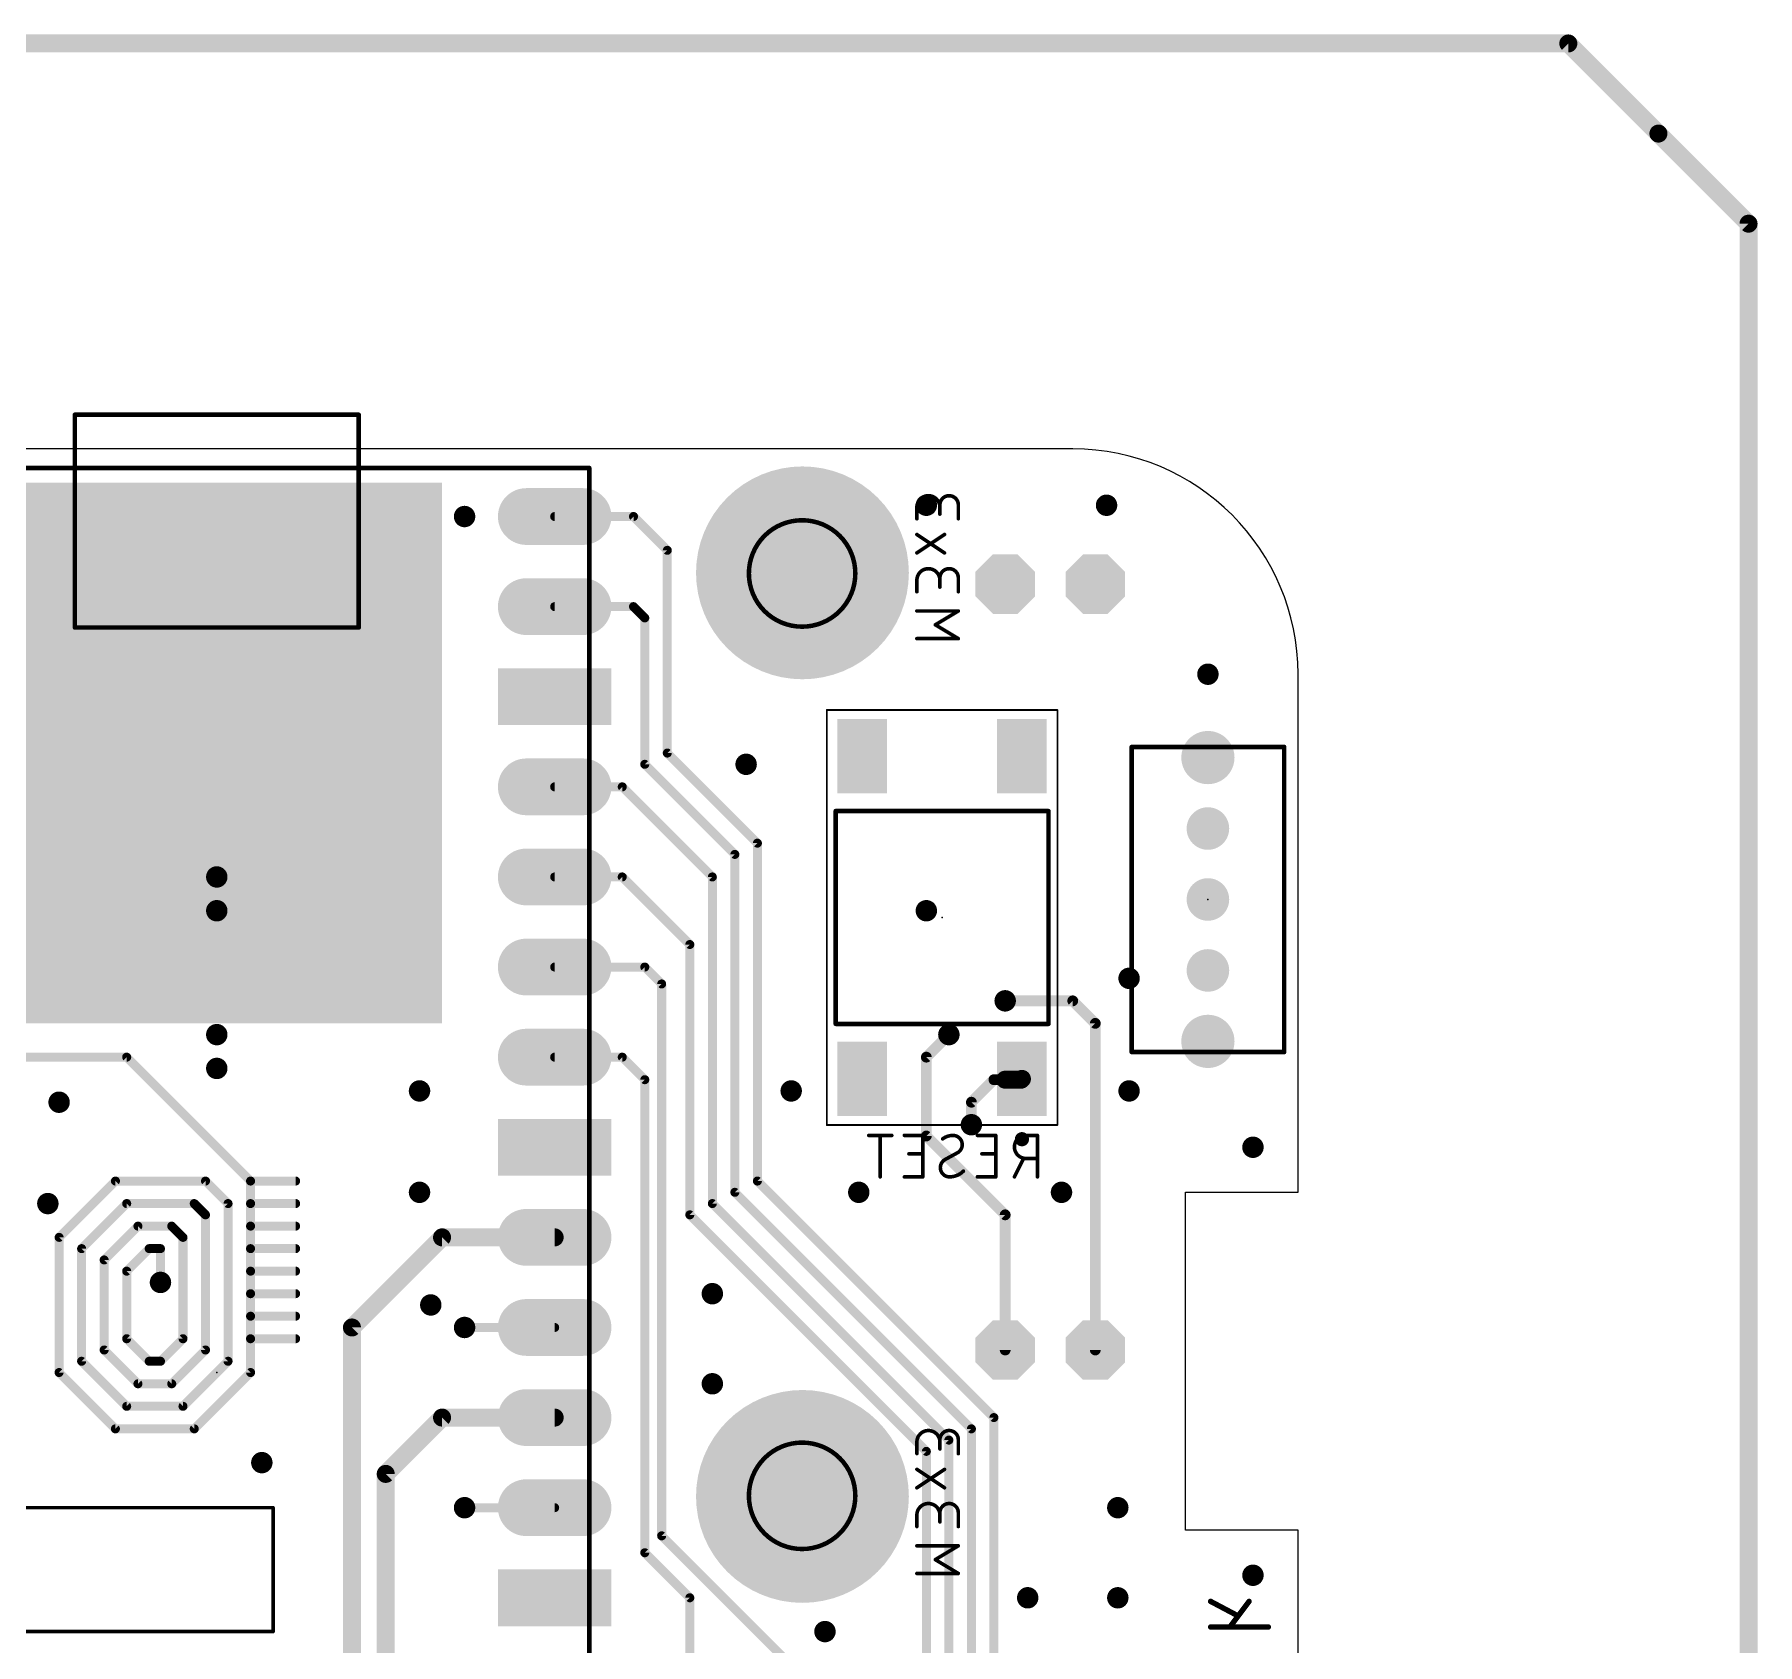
# Model space of a CAD drawing. Extents: x -1.81 to 1.71, y -2.71 to 1.61.
# Drawn here: x -0.202 to 1.71, y -0.177 to 1.61 of the extents above; entities that cross this region are included whole.
import ezdxf

# ---------------------------------------------------------------- set-up
doc = ezdxf.new("R2010")
doc.units = 0
for name, color, linetype in [('16', 175, 'CONTINUOUS'), ('17', 82, 'CONTINUOUS'), ('18', 82, 'CONTINUOUS'), ('20', 30, 'CONTINUOUS'), ('22', 253, 'CONTINUOUS'), ('24', 7, 'CONTINUOUS'), ('26', 253, 'CONTINUOUS'), ('40', 175, 'CONTINUOUS'), ('52', 253, 'CONTINUOUS')]:
    doc.layers.add(name, color=color, linetype=linetype)

# ---------------------------------------------------------------- blocks, each defined once
blk = doc.blocks.new('RECT')
blk.add_solid([(-0.5, -0.5), (0.5, -0.5), (-0.5, 0.5), (0.5, 0.5)])
blk = doc.blocks.new('OCTAGONP')
at = {"const_width": 0.5}
blk.add_lwpolyline([(-0.25, -0.103553), (-0.25, 0.103553), (-0.103553, 0.25), (0.103553, 0.25), (0.25, 0.103553), (0.25, -0.103553), (0.103553, -0.25), (-0.103553, -0.25), (-0.25, -0.103553), (-0.25, 0.103553)], dxfattribs=at)
blk = doc.blocks.new('ROUNDP')
at = {"const_width": 0.5}
blk.add_lwpolyline([(0, -0.25, 1), (0, 0.25, 1), (0, -0.25)], format="xyb", dxfattribs=at)
blk = doc.blocks.new('RECT256000X512000R100')
at = {"const_width": 0.031496}
blk.add_lwpolyline([(0.015748, -0.031496), (0.015748, 0.031496, 0.414214), (0, 0.047244), (0, 0.047244, 0.414214), (-0.015748, 0.031496), (-0.015748, -0.031496, 0.414214), (0, -0.047244), (0, -0.047244, 0.414214)], format="xyb", close=True, dxfattribs=at)
blk.add_solid([(-0.001, -0.032496), (0.001, -0.032496), (-0.001, 0.032496), (0.001, 0.032496)])
blk = doc.blocks.new('ROUNDV')
at = {"const_width": 0.5}
blk.add_lwpolyline([(0, -0.25, 1), (0, 0.25, 1), (0, -0.25)], format="xyb", dxfattribs=at)

msp = doc.modelspace()

# ---------------------------------------------------------------- linework, layer by layer
at = {"layer": '16'}
for points, const_width in [([(-1.5, 1.6), (1.5, 1.6)], 0.02), ([(1.5, 1.6), (1.6, 1.5)], 0.02), ([(1.6, 1.5), (1.7, 1.4)], 0.02), ([(1.7, 1.4), (1.7, -2.5)], 0.02), ([(0.375, 1.075), (0.4625, 1.075)], 0.01), ([(0.4625, 1.075), (0.5, 1.0375)], 0.01), ([(0.5, 1.0375), (0.5, 0.8125)], 0.01), ([(0.375, 0.975), (0.4625, 0.975)], 0.01), ([(0.4625, 0.975), (0.475, 0.9625)], 0.01), ([(0.475, 0.9625), (0.475, 0.8)], 0.01), ([(0.475, 0.8), (0.575, 0.7)], 0.01), ([(0.5, 0.8125), (0.6, 0.7125)], 0.01), ([(0.45, 0.775), (0.375, 0.775)], 0.01), ([(0.55, 0.675), (0.45, 0.775)], 0.01), ([(0.6, 0.7125), (0.6, 0.3375)], 0.01), ([(0.575, 0.7), (0.575, 0.325)], 0.01), ([(0.45, 0.675), (0.375, 0.675)], 0.01), ([(0.525, 0.6), (0.45, 0.675)], 0.01), ([(0.55, 0.675), (0.55, 0.3125)], 0.01), ([(0.525, 0.3), (0.525, 0.6)], 0.01), ([(0.375, 0.575), (0.475, 0.575)], 0.01), ([(0.49375, 0.55625), (0.475, 0.575)], 0.01), ([(0.49375, -0.05625), (0.49375, 0.55625)], 0.01), ([(0.875, 0.5375), (0.95, 0.5375)], 0.012), ([(0.95, 0.5375), (0.975, 0.5125)], 0.012), ([(0.975, 0.5125), (0.975, 0.15)], 0.012), ([(0.8125, 0.5), (0.7875, 0.475)], 0.012), ([(-0.375, 0.475), (-0.1, 0.475)], 0.01), ([(-0.1, 0.475), (0.0375, 0.3375)], 0.01), ([(0.375, 0.475), (0.45, 0.475)], 0.01), ([(0.45, 0.475), (0.475, 0.45)], 0.01), ([(0.7875, 0.475), (0.7875, 0.3875)], 0.012), ([(0.875, 0.45), (0.892717, 0.45)], 0.02), ([(0.892717, 0.45), (0.893583, 0.450866)], 0.02), ([(0.475, -0.075), (0.475, 0.45)], 0.01), ([(0.8375, 0.425), (0.8625, 0.45)], 0.012), ([(0.8625, 0.45), (0.875, 0.45)], 0.012), ([(0.8375, 0.4), (0.8375, 0.425)], 0.012), ([(0.7875, 0.3875), (0.875, 0.3)], 0.012), ([(-0.175, 0.275), (-0.1125, 0.3375)], 0.01), ([(-0.1125, 0.3375), (-0.0125, 0.3375)], 0.01), ([(-0.0125, 0.3375), (0.0125, 0.3125)], 0.01), ([(0.0375, 0.3375), (0.0375, 0.3125)], 0.01), ([(0.0375, 0.3375), (0.0875, 0.3375)], 0.01), ([(0.575, 0.325), (0.8375, 0.0625)], 0.01), ([(0.6, 0.3375), (0.8625, 0.075)], 0.01), ([(-0.15, 0.2625), (-0.1, 0.3125)], 0.01), ([(-0.1, 0.3125), (-0.025, 0.3125)], 0.01), ([(-0.025, 0.3125), (-0.0125, 0.3)], 0.01), ([(0.0125, 0.3125), (0.0125, 0.1375)], 0.01), ([(0.0375, 0.3125), (0.0375, 0.2875)], 0.01), ([(0.0375, 0.3125), (0.0875, 0.3125)], 0.01), ([(0.55, 0.3125), (0.8125, 0.05)], 0.01), ([(0.875, 0.15), (0.875, 0.3)], 0.012), ([(-0.125, 0.25), (-0.0875, 0.2875)], 0.01), ([(-0.0875, 0.2875), (-0.05, 0.2875)], 0.01), ([(-0.05, 0.2875), (-0.0375, 0.275)], 0.01), ([(-0.0125, 0.3), (-0.0125, 0.15)], 0.01), ([(0.0375, 0.2875), (0.0375, 0.2625)], 0.01), ([(0.0375, 0.2875), (0.0875, 0.2875)], 0.01), ([(0.7875, 0.0375), (0.525, 0.3)], 0.01), ([(-0.175, 0.125), (-0.175, 0.275)], 0.01), ([(-0.0375, 0.275), (-0.0375, 0.1625)], 0.01), ([(0.15, 0.175), (0.25, 0.275)], 0.02), ([(0.25, 0.275), (0.375, 0.275)], 0.02), ([(-0.15, 0.1375), (-0.15, 0.2625)], 0.01), ([(-0.125, 0.15), (-0.125, 0.25)], 0.01), ([(-0.1, 0.2375), (-0.075, 0.2625)], 0.01), ([(-0.075, 0.2625), (-0.0625, 0.2625)], 0.01), ([(-0.0625, 0.2625), (-0.0625, 0.225)], 0.01), ([(0.0375, 0.2625), (0.0375, 0.2375)], 0.01), ([(0.0375, 0.2625), (0.0875, 0.2625)], 0.01), ([(-0.1, 0.1625), (-0.1, 0.2375)], 0.01), ([(0.0375, 0.2375), (0.0375, 0.2125)], 0.01), ([(0.0375, 0.2375), (0.0875, 0.2375)], 0.01), ([(0.0375, 0.2125), (0.0375, 0.1875)], 0.01), ([(0.0375, 0.2125), (0.0875, 0.2125)], 0.01), ([(0.0375, 0.1875), (0.0375, 0.1625)], 0.01), ([(0.0375, 0.1875), (0.0875, 0.1875)], 0.01), ([(0.15, -0.2), (0.15, 0.175)], 0.02), ([(0.275, 0.175), (0.375, 0.175)], 0.01), ([(-0.0875, 0.1125), (-0.125, 0.15)], 0.01), ([(-0.075, 0.1375), (-0.1, 0.1625)], 0.01), ([(-0.0375, 0.1625), (-0.0625, 0.1375)], 0.01), ([(-0.0125, 0.15), (-0.05, 0.1125)], 0.01), ([(0.0375, 0.1625), (0.0375, 0.125)], 0.01), ([(0.0375, 0.1625), (0.0875, 0.1625)], 0.01), ([(-0.1, 0.0875), (-0.15, 0.1375)], 0.01), ([(-0.0625, 0.1375), (-0.075, 0.1375)], 0.01), ([(0.0125, 0.1375), (-0.0375, 0.0875)], 0.01), ([(-0.1125, 0.0625), (-0.175, 0.125)], 0.01), ([(-0.05, 0.1125), (-0.0875, 0.1125)], 0.01), ([(0.0375, 0.125), (-0.025, 0.0625)], 0.01), ([(-0.0375, 0.0875), (-0.1, 0.0875)], 0.01), ([(0.25, 0.075), (0.1875, 0.0125)], 0.02), ([(0.375, 0.075), (0.25, 0.075)], 0.02), ([(0.8625, 0.075), (0.8625, -0.3375)], 0.01), ([(-0.025, 0.0625), (-0.1125, 0.0625)], 0.01), ([(0.8375, 0.0625), (0.8375, -0.35)], 0.01), ([(0.7875, -0.4), (0.7875, 0.0375)], 0.01), ([(0.8125, 0.05), (0.8125, -0.3875)], 0.01), ([(0.1875, 0.0125), (0.1875, -0.225)], 0.02), ([(0.275, -0.025), (0.375, -0.025)], 0.01), ([(0.6625, -0.225), (0.49375, -0.05625)], 0.01), ([(0.525, -0.125), (0.475, -0.075)], 0.01), ([(0.525, -0.275), (0.525, -0.125)], 0.01)]:
    msp.add_lwpolyline(points, dxfattribs=dict(at, const_width=const_width))
for points, const_width in [([(1.503536, 1.603536, 1), (1.496464, 1.596464)], 0.01), ([(1.5, 1.595, 1), (1.5, 1.605)], 0.01), ([(1.603536, 1.503536, 1), (1.596464, 1.496464)], 0.01), ([(1.596464, 1.496464, 1), (1.603536, 1.503536)], 0.01), ([(1.705, 1.4, 1), (1.695, 1.4)], 0.01), ([(1.696464, 1.396464, 1), (1.703536, 1.403536)], 0.01), ([(0.375, 1.0775, 1), (0.375, 1.0725)], 0.005), ([(0.464268, 1.076768, 1), (0.460732, 1.073232)], 0.005), ([(0.4625, 1.0725, 1), (0.4625, 1.0775)], 0.005), ([(0.5025, 1.0375, 1), (0.4975, 1.0375)], 0.005), ([(0.498232, 1.035732, 1), (0.501768, 1.039268)], 0.005), ([(0.375, 0.9775, 1), (0.375, 0.9725)], 0.005), ([(0.464268, 0.976768, 1), (0.460732, 0.973232)], 0.005), ([(0.4625, 0.9725, 1), (0.4625, 0.9775)], 0.005), ([(0.4775, 0.9625, 1), (0.4725, 0.9625)], 0.005), ([(0.473232, 0.960732, 1), (0.476768, 0.964268)], 0.005), ([(0.476768, 0.801768, 1), (0.473232, 0.798232)], 0.005), ([(0.501768, 0.814268, 1), (0.498232, 0.810732)], 0.005), ([(0.4975, 0.8125, 1), (0.5025, 0.8125)], 0.005), ([(0.4725, 0.8, 1), (0.4775, 0.8)], 0.005), ([(0.375, 0.7775, 1), (0.375, 0.7725)], 0.005), ([(0.451768, 0.776768, 1), (0.448232, 0.773232)], 0.005), ([(0.45, 0.7725, 1), (0.45, 0.7775)], 0.005), ([(0.6025, 0.7125, 1), (0.5975, 0.7125)], 0.005), ([(0.598232, 0.710732, 1), (0.601768, 0.714268)], 0.005), ([(0.5775, 0.7, 1), (0.5725, 0.7)], 0.005), ([(0.573232, 0.698232, 1), (0.576768, 0.701768)], 0.005), ([(0.375, 0.6775, 1), (0.375, 0.6725)], 0.005), ([(0.451768, 0.676768, 1), (0.448232, 0.673232)], 0.005), ([(0.45, 0.6725, 1), (0.45, 0.6775)], 0.005), ([(0.5525, 0.675, 1), (0.5475, 0.675)], 0.005), ([(0.548232, 0.673232, 1), (0.551768, 0.676768)], 0.005), ([(0.5275, 0.6, 1), (0.5225, 0.6)], 0.005), ([(0.523232, 0.598232, 1), (0.526768, 0.601768)], 0.005), ([(0.375, 0.5775, 1), (0.375, 0.5725)], 0.005), ([(0.476768, 0.576768, 1), (0.473232, 0.573232)], 0.005), ([(0.475, 0.5725, 1), (0.475, 0.5775)], 0.005), ([(0.49625, 0.55625, 1), (0.49125, 0.55625)], 0.005), ([(0.491982, 0.554482, 1), (0.495518, 0.558018)], 0.005), ([(0.875, 0.5405, 1), (0.875, 0.5345)], 0.006), ([(0.952121, 0.539621, 1), (0.947879, 0.535379)], 0.006), ([(0.95, 0.5345, 1), (0.95, 0.5405)], 0.006), ([(0.978, 0.5125, 1), (0.972, 0.5125)], 0.006), ([(0.972879, 0.510379, 1), (0.977121, 0.514621)], 0.006), ([(0.814621, 0.497879, 1), (0.810379, 0.502121)], 0.006), ([(-0.098232, 0.476768, 1), (-0.101768, 0.473232)], 0.005), ([(-0.1, 0.4725, 1), (-0.1, 0.4775)], 0.005), ([(0.375, 0.4775, 1), (0.375, 0.4725)], 0.005), ([(0.451768, 0.476768, 1), (0.448232, 0.473232)], 0.005), ([(0.45, 0.4725, 1), (0.45, 0.4775)], 0.005), ([(0.7905, 0.475, 1), (0.7845, 0.475)], 0.006), ([(0.785379, 0.477121, 1), (0.789621, 0.472879)], 0.006), ([(0.875, 0.455, 1), (0.875, 0.445)], 0.01), ([(0.897118, 0.447331, 1), (0.890047, 0.454402)], 0.01), ([(0.892717, 0.445, 1), (0.892717, 0.455)], 0.01), ([(0.4775, 0.45, 1), (0.4725, 0.45)], 0.005), ([(0.473232, 0.448232, 1), (0.476768, 0.451768)], 0.005), ([(0.8625, 0.453, 1), (0.8625, 0.447)], 0.006), ([(0.864621, 0.447879, 1), (0.860379, 0.452121)], 0.006), ([(0.875, 0.447, 1), (0.875, 0.453)], 0.006), ([(0.889181, 0.453536, 1), (0.896252, 0.446464)], 0.01), ([(0.8405, 0.425, 1), (0.8345, 0.425)], 0.006), ([(0.835379, 0.427121, 1), (0.839621, 0.422879)], 0.006), ([(0.8345, 0.4, 1), (0.8405, 0.4)], 0.006), ([(0.789621, 0.389621, 1), (0.785379, 0.385379)], 0.006), ([(0.7845, 0.3875, 1), (0.7905, 0.3875)], 0.006), ([(-0.1125, 0.34, 1), (-0.1125, 0.335)], 0.005), ([(-0.110732, 0.335732, 1), (-0.114268, 0.339268)], 0.005), ([(-0.010732, 0.339268, 1), (-0.014268, 0.335732)], 0.005), ([(-0.0125, 0.335, 1), (-0.0125, 0.34)], 0.005), ([(0.04, 0.3375, 1), (0.035, 0.3375)], 0.005), ([(0.0375, 0.34, 1), (0.0375, 0.335)], 0.005), ([(0.035732, 0.335732, 1), (0.039268, 0.339268)], 0.005), ([(0.0875, 0.335, 1), (0.0875, 0.34)], 0.005), ([(0.576768, 0.326768, 1), (0.573232, 0.323232)], 0.005), ([(0.5725, 0.325, 1), (0.5775, 0.325)], 0.005), ([(0.601768, 0.339268, 1), (0.598232, 0.335732)], 0.005), ([(0.5975, 0.3375, 1), (0.6025, 0.3375)], 0.005), ([(-0.1, 0.315, 1), (-0.1, 0.31)], 0.005), ([(-0.098232, 0.310732, 1), (-0.101768, 0.314268)], 0.005), ([(-0.023232, 0.314268, 1), (-0.026768, 0.310732)], 0.005), ([(-0.025, 0.31, 1), (-0.025, 0.315)], 0.005), ([(0.015, 0.3125, 1), (0.01, 0.3125)], 0.005), ([(0.010732, 0.310732, 1), (0.014268, 0.314268)], 0.005), ([(0.04, 0.3125, 1), (0.035, 0.3125)], 0.005), ([(0.0375, 0.315, 1), (0.0375, 0.31)], 0.005), ([(0.035, 0.3125, 1), (0.04, 0.3125)], 0.005), ([(0.0875, 0.31, 1), (0.0875, 0.315)], 0.005), ([(0.551768, 0.314268, 1), (0.548232, 0.310732)], 0.005), ([(0.5475, 0.3125, 1), (0.5525, 0.3125)], 0.005), ([(0.878, 0.3, 1), (0.872, 0.3)], 0.006), ([(-0.0875, 0.29, 1), (-0.0875, 0.285)], 0.005), ([(-0.085732, 0.285732, 1), (-0.089268, 0.289268)], 0.005), ([(-0.048232, 0.289268, 1), (-0.051768, 0.285732)], 0.005), ([(-0.05, 0.285, 1), (-0.05, 0.29)], 0.005), ([(-0.01, 0.3, 1), (-0.015, 0.3)], 0.005), ([(-0.014268, 0.298232, 1), (-0.010732, 0.301768)], 0.005), ([(0.04, 0.2875, 1), (0.035, 0.2875)], 0.005), ([(0.0375, 0.29, 1), (0.0375, 0.285)], 0.005), ([(0.035, 0.2875, 1), (0.04, 0.2875)], 0.005), ([(0.0875, 0.285, 1), (0.0875, 0.29)], 0.005), ([(0.526768, 0.301768, 1), (0.523232, 0.298232)], 0.005), ([(0.5225, 0.3, 1), (0.5275, 0.3)], 0.005), ([(0.872879, 0.297879, 1), (0.877121, 0.302121)], 0.006), ([(-0.1725, 0.275, 1), (-0.1775, 0.275)], 0.005), ([(-0.176768, 0.276768, 1), (-0.173232, 0.273232)], 0.005), ([(-0.035, 0.275, 1), (-0.04, 0.275)], 0.005), ([(-0.039268, 0.273232, 1), (-0.035732, 0.276768)], 0.005), ([(0.25, 0.28, 1), (0.25, 0.27)], 0.01), ([(0.253536, 0.271464, 1), (0.246464, 0.278536)], 0.01), ([(0.375, 0.27, 1), (0.375, 0.28)], 0.01), ([(-0.1475, 0.2625, 1), (-0.1525, 0.2625)], 0.005), ([(-0.151768, 0.264268, 1), (-0.148232, 0.260732)], 0.005), ([(-0.1225, 0.25, 1), (-0.1275, 0.25)], 0.005), ([(-0.126768, 0.251768, 1), (-0.123232, 0.248232)], 0.005), ([(-0.075, 0.265, 1), (-0.075, 0.26)], 0.005), ([(-0.073232, 0.260732, 1), (-0.076768, 0.264268)], 0.005), ([(-0.06, 0.2625, 1), (-0.065, 0.2625)], 0.005), ([(-0.0625, 0.26, 1), (-0.0625, 0.265)], 0.005), ([(0.04, 0.2625, 1), (0.035, 0.2625)], 0.005), ([(0.0375, 0.265, 1), (0.0375, 0.26)], 0.005), ([(0.035, 0.2625, 1), (0.04, 0.2625)], 0.005), ([(0.0875, 0.26, 1), (0.0875, 0.265)], 0.005), ([(-0.0975, 0.2375, 1), (-0.1025, 0.2375)], 0.005), ([(-0.101768, 0.239268, 1), (-0.098232, 0.235732)], 0.005), ([(0.04, 0.2375, 1), (0.035, 0.2375)], 0.005), ([(0.0375, 0.24, 1), (0.0375, 0.235)], 0.005), ([(0.035, 0.2375, 1), (0.04, 0.2375)], 0.005), ([(0.0875, 0.235, 1), (0.0875, 0.24)], 0.005), ([(-0.065, 0.225, 1), (-0.06, 0.225)], 0.005), ([(0.04, 0.2125, 1), (0.035, 0.2125)], 0.005), ([(0.0375, 0.215, 1), (0.0375, 0.21)], 0.005), ([(0.035, 0.2125, 1), (0.04, 0.2125)], 0.005), ([(0.0875, 0.21, 1), (0.0875, 0.215)], 0.005), ([(0.04, 0.1875, 1), (0.035, 0.1875)], 0.005), ([(0.0375, 0.19, 1), (0.0375, 0.185)], 0.005), ([(0.0875, 0.185, 1), (0.0875, 0.19)], 0.005), ([(0.035, 0.1875, 1), (0.04, 0.1875)], 0.005), ([(0.146464, 0.178536, 1), (0.153536, 0.171464)], 0.01), ([(0.155, 0.175, 1), (0.145, 0.175)], 0.01), ([(0.275, 0.1775, 1), (0.275, 0.1725)], 0.005), ([(0.375, 0.1725, 1), (0.375, 0.1775)], 0.005), ([(-0.123232, 0.151768, 1), (-0.126768, 0.148232)], 0.005), ([(-0.098232, 0.164268, 1), (-0.101768, 0.160732)], 0.005), ([(-0.1025, 0.1625, 1), (-0.0975, 0.1625)], 0.005), ([(-0.04, 0.1625, 1), (-0.035, 0.1625)], 0.005), ([(-0.035732, 0.160732, 1), (-0.039268, 0.164268)], 0.005), ([(-0.010732, 0.148232, 1), (-0.014268, 0.151768)], 0.005), ([(0.04, 0.1625, 1), (0.035, 0.1625)], 0.005), ([(0.0375, 0.165, 1), (0.0375, 0.16)], 0.005), ([(0.035, 0.1625, 1), (0.04, 0.1625)], 0.005), ([(0.0875, 0.16, 1), (0.0875, 0.165)], 0.005), ([(0.872, 0.15, 1), (0.878, 0.15)], 0.006), ([(0.972, 0.15, 1), (0.978, 0.15)], 0.006), ([(-0.148232, 0.139268, 1), (-0.151768, 0.135732)], 0.005), ([(-0.1525, 0.1375, 1), (-0.1475, 0.1375)], 0.005), ([(-0.1275, 0.15, 1), (-0.1225, 0.15)], 0.005), ([(-0.075, 0.14, 1), (-0.075, 0.135)], 0.005), ([(-0.076768, 0.135732, 1), (-0.073232, 0.139268)], 0.005), ([(-0.064268, 0.139268, 1), (-0.060732, 0.135732)], 0.005), ([(-0.0625, 0.135, 1), (-0.0625, 0.14)], 0.005), ([(-0.015, 0.15, 1), (-0.01, 0.15)], 0.005), ([(0.01, 0.1375, 1), (0.015, 0.1375)], 0.005), ([(0.014268, 0.135732, 1), (0.010732, 0.139268)], 0.005), ([(-0.173232, 0.126768, 1), (-0.176768, 0.123232)], 0.005), ([(-0.1775, 0.125, 1), (-0.1725, 0.125)], 0.005), ([(-0.0875, 0.115, 1), (-0.0875, 0.11)], 0.005), ([(-0.089268, 0.110732, 1), (-0.085732, 0.114268)], 0.005), ([(-0.051768, 0.114268, 1), (-0.048232, 0.110732)], 0.005), ([(-0.05, 0.11, 1), (-0.05, 0.115)], 0.005), ([(0.035, 0.125, 1), (0.04, 0.125)], 0.005), ([(0.039268, 0.123232, 1), (0.035732, 0.126768)], 0.005), ([(-0.1, 0.09, 1), (-0.1, 0.085)], 0.005), ([(-0.101768, 0.085732, 1), (-0.098232, 0.089268)], 0.005), ([(-0.039268, 0.089268, 1), (-0.035732, 0.085732)], 0.005), ([(-0.0375, 0.085, 1), (-0.0375, 0.09)], 0.005), ([(0.25, 0.08, 1), (0.25, 0.07)], 0.01), ([(0.253536, 0.071464, 1), (0.246464, 0.078536)], 0.01), ([(0.375, 0.07, 1), (0.375, 0.08)], 0.01), ([(0.865, 0.075, 1), (0.86, 0.075)], 0.005), ([(0.860732, 0.073232, 1), (0.864268, 0.076768)], 0.005), ([(-0.1125, 0.065, 1), (-0.1125, 0.06)], 0.005), ([(-0.114268, 0.060732, 1), (-0.110732, 0.064268)], 0.005), ([(-0.026768, 0.064268, 1), (-0.023232, 0.060732)], 0.005), ([(-0.025, 0.06, 1), (-0.025, 0.065)], 0.005), ([(0.84, 0.0625, 1), (0.835, 0.0625)], 0.005), ([(0.835732, 0.060732, 1), (0.839268, 0.064268)], 0.005), ([(0.79, 0.0375, 1), (0.785, 0.0375)], 0.005), ([(0.785732, 0.035732, 1), (0.789268, 0.039268)], 0.005), ([(0.815, 0.05, 1), (0.81, 0.05)], 0.005), ([(0.810732, 0.048232, 1), (0.814268, 0.051768)], 0.005), ([(0.183964, 0.016036, 1), (0.191036, 0.008964)], 0.01), ([(0.1925, 0.0125, 1), (0.1825, 0.0125)], 0.01), ([(0.275, -0.0225, 1), (0.275, -0.0275)], 0.005), ([(0.375, -0.0275, 1), (0.375, -0.0225)], 0.005), ([(0.495518, -0.054482, 1), (0.491982, -0.058018)], 0.005), ([(0.49125, -0.05625, 1), (0.49625, -0.05625)], 0.005), ([(0.476768, -0.073232, 1), (0.473232, -0.076768)], 0.005), ([(0.4725, -0.075, 1), (0.4775, -0.075)], 0.005), ([(0.5275, -0.125, 1), (0.5225, -0.125)], 0.005), ([(0.523232, -0.126768, 1), (0.526768, -0.123232)], 0.005)]:
    msp.add_lwpolyline(points, format="xyb", dxfattribs=dict(at, const_width=const_width))
at = {"layer": '20'}
for p, q in [((0.95, 1.15), (-0.95, 1.15)), ((1.2, 0.325), (1.2, 0.9)), ((1.075, -0.05), (1.075, 0.325)), ((1.075, 0.325), (1.2, 0.325)), ((1.2, -0.05), (1.075, -0.05)), ((1.2, -1.275), (1.2, -0.05))]:
    msp.add_line(p, q, dxfattribs=at)
for points, const_width in [([(0.649606, 0.952756, 1), (0.649606, 1.070866, 1), (0.649606, 0.952756)], 0.005), ([(0.649606, -0.070866, 1), (0.649606, 0.047244, 1), (0.649606, -0.070866)], 0.005), ([(0.0635, -0.025, 1), (0.0615, -0.025)], 0.002), ([(0.0625, -0.026, 1), (0.0625, -0.024)], 0.002), ([(0.0615, -0.1625, 1), (0.0635, -0.1625)], 0.002), ([(0.0625, -0.1635, 1), (0.0625, -0.1615)], 0.002)]:
    msp.add_lwpolyline(points, format="xyb", dxfattribs=dict(at, const_width=const_width))
at = {"layer": '20', "const_width": 0.004}
for points in [[(0.0625, -0.025), (-0.2875, -0.025)], [(0.0625, -0.1625), (0.0625, -0.025)], [(-0.2875, -0.1625), (0.0625, -0.1625)]]:
    msp.add_lwpolyline(points, dxfattribs=at)
at = {"layer": '20'}
msp.add_arc((0.95, 0.9), 0.25, 0, 90, dxfattribs=at)
at = {"layer": '22'}
for points, const_width in [([(0.15748, 1.187992), (-0.15748, 1.187992)], 0.005), ([(-0.15748, 1.187992), (-0.15748, 1.128937)], 0.005), ([(0.15748, 1.128937), (0.15748, 1.187992)], 0.005), ([(-0.15748, 1.128937), (-0.413386, 1.128937)], 0.005), ([(0.15748, 1.128937), (-0.15748, 1.128937)], 0.005), ([(-0.15748, 0.951772), (-0.15748, 1.128937)], 0.005), ([(0.413386, 1.128937), (0.15748, 1.128937)], 0.005), ([(0.15748, 1.128937), (0.15748, 0.951772)], 0.005), ([(0.413386, -0.878937), (0.413386, 1.128937)], 0.005), ([(0.777, 1.072555), (0.777, 1.085333)], 0.004), ([(0.802555, 1.087889), (0.802555, 1.077666)], 0.004), ([(0.823, 1.072555), (0.823, 1.087889)], 0.004), ([(0.777, 1.034611), (0.807667, 1.055055)], 0.004), ([(0.807667, 1.034611), (0.777, 1.055055)], 0.004), ([(0.777, 0.991555), (0.777, 1.004333)], 0.004), ([(0.802555, 1.006889), (0.802555, 0.996667)], 0.004), ([(0.823, 0.991555), (0.823, 1.006889)], 0.004), ([(0.823, 0.970167), (0.777, 0.970167)], 0.004), ([(0.797444, 0.954833), (0.823, 0.970167)], 0.004), ([(0.823, 0.9395), (0.797444, 0.954833)], 0.004), ([(0.15748, 0.951772), (-0.15748, 0.951772)], 0.005), ([(0.777, 0.9395), (0.823, 0.9395)], 0.004), ([(1.184646, 0.819291), (1.015354, 0.819291)], 0.005), ([(1.015354, 0.819291), (1.015354, 0.480709)], 0.005), ([(1.184646, 0.480709), (1.184646, 0.819291)], 0.005), ([(0.68689, 0.51189), (0.68689, 0.74811)], 0.005), ([(0.68689, 0.74811), (0.92311, 0.74811)], 0.005), ([(0.92311, 0.74811), (0.92311, 0.51189)], 0.005), ([(0.92311, 0.51189), (0.68689, 0.51189)], 0.005), ([(1.015354, 0.480709), (1.184646, 0.480709)], 0.005), ([(0.777, 0.035055), (0.777, 0.047833)], 0.004), ([(0.802555, 0.050389), (0.802555, 0.040166)], 0.004), ([(0.823, 0.035055), (0.823, 0.050389)], 0.004), ([(0.777, -0.002889), (0.807667, 0.017555)], 0.004), ([(0.807667, -0.002889), (0.777, 0.017555)], 0.004), ([(0.777, -0.045945), (0.777, -0.033167)], 0.004), ([(0.802555, -0.030611), (0.802555, -0.040833)], 0.004), ([(0.823, -0.045945), (0.823, -0.030611)], 0.004), ([(0.823, -0.067333), (0.777, -0.067333)], 0.004), ([(0.797444, -0.082667), (0.823, -0.067333)], 0.004), ([(0.823, -0.098), (0.797444, -0.082667)], 0.004), ([(0.777, -0.098), (0.823, -0.098)], 0.004), ([(1.103, -0.128988), (1.133222, -0.144988)], 0.006), ([(1.145667, -0.128988), (1.124333, -0.157433)], 0.006), ([(1.103, -0.157433), (1.167, -0.157433)], 0.006)]:
    msp.add_lwpolyline(points, dxfattribs=dict(at, const_width=const_width))
for points, const_width in [([(-0.15748, 1.189242, 1), (-0.15748, 1.186742)], 0.0025), ([(-0.15623, 1.187992, 1), (-0.15873, 1.187992)], 0.0025), ([(0.15873, 1.187992, 1), (0.15623, 1.187992)], 0.0025), ([(0.15748, 1.186742, 1), (0.15748, 1.189242)], 0.0025), ([(-0.15748, 1.130187, 1), (-0.15748, 1.127687)], 0.0025), ([(-0.15623, 1.128937, 1), (-0.15873, 1.128937)], 0.0025), ([(-0.15873, 1.128937, 1), (-0.15623, 1.128937)], 0.0025), ([(-0.15748, 1.127687, 1), (-0.15748, 1.130187)], 0.0025), ([(0.15748, 1.130187, 1), (0.15748, 1.127687)], 0.0025), ([(0.15873, 1.128937, 1), (0.15623, 1.128937)], 0.0025), ([(0.15623, 1.128937, 1), (0.15873, 1.128937)], 0.0025), ([(0.15748, 1.127687, 1), (0.15748, 1.130187)], 0.0025), ([(0.414636, 1.128937, 1), (0.412136, 1.128937)], 0.0025), ([(0.413386, 1.127687, 1), (0.413386, 1.130187)], 0.0025), ([(0.65, 0.953445, 1), (0.65, 1.071555, 1), (0.65, 0.953445)], 0.11811), ([(0.802555, 1.085333, 1), (0.777, 1.085333)], 0.004), ([(0.823, 1.087889, 1), (0.802555, 1.087889)], 0.004), ([(0.778, 1.085333, 1), (0.776, 1.085333)], 0.002), ([(0.776, 1.085333, 1), (0.778, 1.085333)], 0.002), ([(0.776, 1.072555, 1), (0.778, 1.072555)], 0.002), ([(0.803555, 1.087889, 1), (0.801555, 1.087889)], 0.002), ([(0.801555, 1.087889, 1), (0.803555, 1.087889)], 0.002), ([(0.801555, 1.085333, 1), (0.803555, 1.085333)], 0.002), ([(0.801555, 1.077666, 1), (0.803555, 1.077666)], 0.002), ([(0.824, 1.087889, 1), (0.822, 1.087889)], 0.002), ([(0.822, 1.087889, 1), (0.824, 1.087889)], 0.002), ([(0.822, 1.072555, 1), (0.824, 1.072555)], 0.002), ([(0.777555, 1.055887, 1), (0.776445, 1.054223)], 0.002), ([(0.808221, 1.054223, 1), (0.807112, 1.055887)], 0.002), ([(0.776445, 1.035443, 1), (0.777555, 1.033779)], 0.002), ([(0.807112, 1.033779, 1), (0.808221, 1.035443)], 0.002), ([(0.802555, 1.004333, 1), (0.777, 1.004333)], 0.004), ([(0.823, 1.006889, 1), (0.802555, 1.006889)], 0.004), ([(0.778, 1.004333, 1), (0.776, 1.004333)], 0.002), ([(0.776, 1.004333, 1), (0.778, 1.004333)], 0.002), ([(0.803555, 1.006889, 1), (0.801555, 1.006889)], 0.002), ([(0.801555, 1.006889, 1), (0.803555, 1.006889)], 0.002), ([(0.801555, 1.004333, 1), (0.803555, 1.004333)], 0.002), ([(0.801555, 0.996667, 1), (0.803555, 0.996667)], 0.002), ([(0.824, 1.006889, 1), (0.822, 1.006889)], 0.002), ([(0.822, 1.006889, 1), (0.824, 1.006889)], 0.002), ([(0.776, 0.991555, 1), (0.778, 0.991555)], 0.002), ([(0.822, 0.991555, 1), (0.824, 0.991555)], 0.002), ([(0.777, 0.971167, 1), (0.777, 0.969167)], 0.002), ([(0.797959, 0.955691, 1), (0.79693, 0.953976)], 0.002), ([(0.79693, 0.955691, 1), (0.797959, 0.953976)], 0.002), ([(0.823514, 0.969309, 1), (0.822486, 0.971024)], 0.002), ([(0.823, 0.969167, 1), (0.823, 0.971167)], 0.002), ([(-0.15748, 0.953022, 1), (-0.15748, 0.950522)], 0.0025), ([(-0.15873, 0.951772, 1), (-0.15623, 0.951772)], 0.0025), ([(0.15623, 0.951772, 1), (0.15873, 0.951772)], 0.0025), ([(0.15748, 0.950522, 1), (0.15748, 0.953022)], 0.0025), ([(0.777, 0.9405, 1), (0.777, 0.9385)], 0.002), ([(0.822486, 0.938643, 1), (0.823514, 0.940357)], 0.002), ([(0.823, 0.9385, 1), (0.823, 0.9405)], 0.002), ([(1.015354, 0.820541, 1), (1.015354, 0.818041)], 0.0025), ([(1.016604, 0.819291, 1), (1.014104, 0.819291)], 0.0025), ([(1.185896, 0.819291, 1), (1.183396, 0.819291)], 0.0025), ([(1.184646, 0.818041, 1), (1.184646, 0.820541)], 0.0025), ([(0.68814, 0.74811, 1), (0.68564, 0.74811)], 0.0025), ([(0.68689, 0.74936, 1), (0.68689, 0.74686)], 0.0025), ([(0.92436, 0.74811, 1), (0.92186, 0.74811)], 0.0025), ([(0.92311, 0.74686, 1), (0.92311, 0.74936)], 0.0025), ([(0.68689, 0.51314, 1), (0.68689, 0.51064)], 0.0025), ([(0.68564, 0.51189, 1), (0.68814, 0.51189)], 0.0025), ([(0.92186, 0.51189, 1), (0.92436, 0.51189)], 0.0025), ([(0.92311, 0.51064, 1), (0.92311, 0.51314)], 0.0025), ([(1.015354, 0.481959, 1), (1.015354, 0.479459)], 0.0025), ([(1.014104, 0.480709, 1), (1.016604, 0.480709)], 0.0025), ([(1.183396, 0.480709, 1), (1.185896, 0.480709)], 0.0025), ([(1.184646, 0.479459, 1), (1.184646, 0.481959)], 0.0025), ([(0.893583, 0.38, 1), (0.893583, 0.387874, 1), (0.893583, 0.38)], 0.007874), ([(0.65, -0.071555, 1), (0.65, 0.046555, 1), (0.65, -0.071555)], 0.11811), ([(0.802555, 0.047833, 1), (0.777, 0.047833)], 0.004), ([(0.823, 0.050389, 1), (0.802555, 0.050389)], 0.004), ([(0.778, 0.047833, 1), (0.776, 0.047833)], 0.002), ([(0.776, 0.047833, 1), (0.778, 0.047833)], 0.002), ([(0.803555, 0.050389, 1), (0.801555, 0.050389)], 0.002), ([(0.801555, 0.050389, 1), (0.803555, 0.050389)], 0.002), ([(0.801555, 0.047833, 1), (0.803555, 0.047833)], 0.002), ([(0.801555, 0.040166, 1), (0.803555, 0.040166)], 0.002), ([(0.824, 0.050389, 1), (0.822, 0.050389)], 0.002), ([(0.822, 0.050389, 1), (0.824, 0.050389)], 0.002), ([(0.776, 0.035055, 1), (0.778, 0.035055)], 0.002), ([(0.777555, 0.018387, 1), (0.776445, 0.016723)], 0.002), ([(0.808221, 0.016723, 1), (0.807112, 0.018387)], 0.002), ([(0.822, 0.035055, 1), (0.824, 0.035055)], 0.002), ([(0.776445, -0.002057, 1), (0.777555, -0.003721)], 0.002), ([(0.802555, -0.033167, 1), (0.777, -0.033167)], 0.004), ([(0.823, -0.030611, 1), (0.802555, -0.030611)], 0.004), ([(0.807112, -0.003721, 1), (0.808221, -0.002057)], 0.002), ([(0.778, -0.033167, 1), (0.776, -0.033167)], 0.002), ([(0.776, -0.033167, 1), (0.778, -0.033167)], 0.002), ([(0.803555, -0.030611, 1), (0.801555, -0.030611)], 0.002), ([(0.801555, -0.030611, 1), (0.803555, -0.030611)], 0.002), ([(0.801555, -0.033167, 1), (0.803555, -0.033167)], 0.002), ([(0.824, -0.030611, 1), (0.822, -0.030611)], 0.002), ([(0.822, -0.030611, 1), (0.824, -0.030611)], 0.002), ([(0.776, -0.045945, 1), (0.778, -0.045945)], 0.002), ([(0.801555, -0.040833, 1), (0.803555, -0.040833)], 0.002), ([(0.822, -0.045945, 1), (0.824, -0.045945)], 0.002), ([(0.777, -0.066333, 1), (0.777, -0.068333)], 0.002), ([(0.823514, -0.068191, 1), (0.822486, -0.066476)], 0.002), ([(0.823, -0.068333, 1), (0.823, -0.066333)], 0.002), ([(0.797959, -0.081809, 1), (0.79693, -0.083524)], 0.002), ([(0.79693, -0.081809, 1), (0.797959, -0.083524)], 0.002), ([(0.777, -0.097, 1), (0.777, -0.099)], 0.002), ([(0.822486, -0.098857, 1), (0.823514, -0.097143)], 0.002), ([(0.823, -0.099, 1), (0.823, -0.097)], 0.002), ([(1.103702, -0.127663, 1), (1.102298, -0.130314)], 0.003), ([(1.146867, -0.129888, 1), (1.144467, -0.128088)], 0.003), ([(1.13252, -0.146314, 1), (1.133924, -0.143663)], 0.003), ([(1.103, -0.155933, 1), (1.103, -0.158933)], 0.003), ([(1.123133, -0.156533, 1), (1.125533, -0.158333)], 0.003), ([(1.167, -0.158933, 1), (1.167, -0.155933)], 0.003)]:
    msp.add_lwpolyline(points, format="xyb", dxfattribs=dict(at, const_width=const_width))
at = {"layer": '24'}
for p in [(1.1, 0.65), (0.805, 0.63), (0, 0.125)]:
    msp.add_point(p, dxfattribs=at)
at = {"layer": '26', "const_width": 0.004}
for points in [[(0.749105, 0.388138), (0.72355, 0.388138)], [(0.736327, 0.342138), (0.736327, 0.388138)], [(0.783516, 0.388138), (0.763072, 0.388138)], [(0.783516, 0.342138), (0.783516, 0.388138)], [(0.864516, 0.388138), (0.844072, 0.388138)], [(0.864516, 0.342138), (0.864516, 0.388138)], [(0.910815, 0.388138), (0.898037, 0.388138)], [(0.910815, 0.342138), (0.910815, 0.388138)], [(0.783516, 0.367693), (0.768183, 0.367693)], [(0.808161, 0.361304), (0.822216, 0.368971)], [(0.864516, 0.367693), (0.849183, 0.367693)], [(0.885259, 0.342138), (0.895482, 0.362582)], [(0.898037, 0.362582), (0.910815, 0.362582)], [(0.763072, 0.342138), (0.783516, 0.342138)], [(0.844072, 0.342138), (0.864516, 0.342138)]]:
    msp.add_lwpolyline(points, dxfattribs=at)
at = {"layer": '26'}
for points, const_width in [([(0.72355, 0.389138, 1), (0.72355, 0.387138)], 0.002), ([(0.737327, 0.388138, 1), (0.735327, 0.388138)], 0.002), ([(0.749105, 0.387138, 1), (0.749105, 0.389138)], 0.002), ([(0.763072, 0.389138, 1), (0.763072, 0.387138)], 0.002), ([(0.784516, 0.388138, 1), (0.782516, 0.388138)], 0.002), ([(0.783516, 0.387138, 1), (0.783516, 0.389138)], 0.002), ([(0.817105, 0.388138, 0.162281), (0.805605, 0.384304)], 0.004), ([(0.805005, 0.385104, 1), (0.806205, 0.383504)], 0.002), ([(0.827327, 0.377915, 0.414214), (0.817105, 0.388138)], 0.004), ([(0.817105, 0.389138, 1), (0.817105, 0.387138)], 0.002), ([(0.817105, 0.387138, 1), (0.817105, 0.389138)], 0.002), ([(0.844072, 0.389138, 1), (0.844072, 0.387138)], 0.002), ([(0.865516, 0.388138, 1), (0.863516, 0.388138)], 0.002), ([(0.864516, 0.387138, 1), (0.864516, 0.389138)], 0.002), ([(0.898037, 0.388138, 1), (0.898037, 0.362582)], 0.004), ([(0.898037, 0.389138, 1), (0.898037, 0.387138)], 0.002), ([(0.898037, 0.387138, 1), (0.898037, 0.389138)], 0.002), ([(0.911815, 0.388138, 1), (0.909815, 0.388138)], 0.002), ([(0.910815, 0.387138, 1), (0.910815, 0.389138)], 0.002), ([(0.768183, 0.368693, 1), (0.768183, 0.366693)], 0.002), ([(0.783516, 0.366693, 1), (0.783516, 0.368693)], 0.002), ([(0.822216, 0.368971, 0.265565), (0.827327, 0.377915)], 0.004), ([(0.821708, 0.369833, 1), (0.822724, 0.36811)], 0.002), ([(0.822695, 0.368093, 1), (0.821737, 0.369849)], 0.002), ([(0.828327, 0.377915, 1), (0.826327, 0.377915)], 0.002), ([(0.826327, 0.377915, 1), (0.828327, 0.377915)], 0.002), ([(0.849183, 0.368693, 1), (0.849183, 0.366693)], 0.002), ([(0.864516, 0.366693, 1), (0.864516, 0.368693)], 0.002), ([(0.896376, 0.362135, 1), (0.894587, 0.363029)], 0.002), ([(0.898037, 0.363582, 1), (0.898037, 0.361582)], 0.002), ([(0.898037, 0.361582, 1), (0.898037, 0.363582)], 0.002), ([(0.910815, 0.361582, 1), (0.910815, 0.363582)], 0.002), ([(0.808161, 0.361304, 0.265567), (0.803049, 0.35236)], 0.004), ([(0.803049, 0.35236, 0.414214), (0.813272, 0.342138)], 0.004), ([(0.804049, 0.35236, 1), (0.802049, 0.35236)], 0.002), ([(0.802049, 0.35236, 1), (0.804049, 0.35236)], 0.002), ([(0.807682, 0.362182, 1), (0.808639, 0.360426)], 0.002), ([(0.808668, 0.360443, 1), (0.807653, 0.362166)], 0.002), ([(0.813272, 0.342138, 0.199998), (0.828605, 0.348527)], 0.004), ([(0.829315, 0.347822, 1), (0.827895, 0.349231)], 0.002), ([(0.735327, 0.342138, 1), (0.737327, 0.342138)], 0.002), ([(0.763072, 0.343138, 1), (0.763072, 0.341138)], 0.002), ([(0.782516, 0.342138, 1), (0.784516, 0.342138)], 0.002), ([(0.783516, 0.341138, 1), (0.783516, 0.343138)], 0.002), ([(0.813272, 0.343138, 1), (0.813272, 0.341138)], 0.002), ([(0.813272, 0.341138, 1), (0.813272, 0.343138)], 0.002), ([(0.844072, 0.343138, 1), (0.844072, 0.341138)], 0.002), ([(0.863516, 0.342138, 1), (0.865516, 0.342138)], 0.002), ([(0.864516, 0.341138, 1), (0.864516, 0.343138)], 0.002), ([(0.884365, 0.342585, 1), (0.886154, 0.341691)], 0.002), ([(0.909815, 0.342138, 1), (0.911815, 0.342138)], 0.002)]:
    msp.add_lwpolyline(points, format="xyb", dxfattribs=dict(at, const_width=const_width))
at = {"layer": '40', "const_width": 0.001969}
for points in [[(0.677047, 0.399685), (0.677047, 0.860315)], [(0.677047, 0.860315), (0.932953, 0.860315)], [(0.932953, 0.860315), (0.932953, 0.399685)], [(0.932953, 0.399685), (0.677047, 0.399685)]]:
    msp.add_lwpolyline(points, dxfattribs=at)
at = {"layer": '40', "const_width": 0.000984}
for points in [[(0.677539, 0.860315, 1), (0.676555, 0.860315)], [(0.677047, 0.860807, 1), (0.677047, 0.859823)], [(0.933445, 0.860315, 1), (0.932461, 0.860315)], [(0.932953, 0.859823, 1), (0.932953, 0.860807)], [(0.677047, 0.400177, 1), (0.677047, 0.399193)], [(0.676555, 0.399685, 1), (0.677539, 0.399685)], [(0.932461, 0.399685, 1), (0.933445, 0.399685)], [(0.932953, 0.399193, 1), (0.932953, 0.400177)]]:
    msp.add_lwpolyline(points, format="xyb", dxfattribs=at)
at = {"layer": '52', "const_width": 0.005}
for points in [[(0.68689, 0.51189), (0.68689, 0.74811)], [(0.68689, 0.74811), (0.92311, 0.74811)], [(0.92311, 0.74811), (0.92311, 0.51189)], [(0.92311, 0.51189), (0.68689, 0.51189)]]:
    msp.add_lwpolyline(points, dxfattribs=at)
at = {"layer": '52'}
for points, const_width in [([(0.68814, 0.74811, 1), (0.68564, 0.74811)], 0.0025), ([(0.68689, 0.74936, 1), (0.68689, 0.74686)], 0.0025), ([(0.92436, 0.74811, 1), (0.92186, 0.74811)], 0.0025), ([(0.92311, 0.74686, 1), (0.92311, 0.74936)], 0.0025), ([(0.68689, 0.51314, 1), (0.68689, 0.51064)], 0.0025), ([(0.68564, 0.51189, 1), (0.68814, 0.51189)], 0.0025), ([(0.92186, 0.51189, 1), (0.92436, 0.51189)], 0.0025), ([(0.92311, 0.51064, 1), (0.92311, 0.51314)], 0.0025), ([(0.893583, 0.38, 1), (0.893583, 0.387874, 1), (0.893583, 0.38)], 0.007874)]:
    msp.add_lwpolyline(points, format="xyb", dxfattribs=dict(at, const_width=const_width))

# ---------------------------------------------------------------- block references
at = {"layer": '16', "rotation": 90}
for p in [(0.375, 1.075), (0.375, 0.975), (0.375, 0.775), (0.375, 0.675), (0.375, 0.575), (0.375, 0.475), (0.375, 0.275), (0.375, 0.175), (0.375, 0.075), (0.375, -0.025)]:
    msp.add_blockref('RECT256000X512000R100', p, dxfattribs=at)
for p, xscale, yscale in [((0.375, 0.875), 0.062992, 0.125984), ((0.716417, 0.809134), 0.082677, 0.055118), ((0.893583, 0.809134), 0.082677, 0.055118), ((0.716417, 0.450866), 0.082677, 0.055118), ((0.893583, 0.450866), 0.082677, 0.055118), ((0.375, 0.375), 0.062992, 0.125984), ((0.375, -0.125), 0.062992, 0.125984)]:
    msp.add_blockref('RECT', p, dxfattribs=dict(at, xscale=xscale, yscale=yscale))
at = {"layer": '17'}
for name, p, xscale, yscale, rotation in [('OCTAGONP', (0.875, 1), 0.066, 0.066, 180), ('OCTAGONP', (0.975, 1), 0.066, 0.066, 180), ('ROUNDP', (1.1, 0.80748), 0.059055, 0.059055, 90), ('ROUNDP', (1.1, 0.72874), 0.047244, 0.047244, 90), ('ROUNDP', (1.1, 0.65), 0.047244, 0.047244, 90), ('ROUNDP', (1.1, 0.57126), 0.047244, 0.047244, 90), ('ROUNDP', (1.1, 0.49252), 0.059055, 0.059055, 90), ('OCTAGONP', (0.875, 0.15), 0.066, 0.066, 180), ('OCTAGONP', (0.975, 0.15), 0.066, 0.066, 180)]:
    msp.add_blockref(name, p, dxfattribs=dict(at, xscale=xscale, yscale=yscale, rotation=rotation))
at = {"layer": '18', "xscale": 0.02378, "yscale": 0.02378}
for p in [(0.7875, 1.0875), (0.9875, 1.0875), (0.275, 1.075), (1.1, 0.9), (0.5875, 0.8), (0, 0.675), (0, 0.6375), (0.7875, 0.6375), (1.0125, 0.5625), (0.875, 0.5375), (0, 0.5), (0.8125, 0.5), (0, 0.4625), (0.225, 0.4375), (0.6375, 0.4375), (1.0125, 0.4375), (-0.175, 0.425), (0.8375, 0.4), (1.15, 0.375), (0.225, 0.325), (0.7125, 0.325), (0.9375, 0.325), (-0.1875, 0.3125), (-0.0625, 0.225), (0.2375, 0.2), (0.55, 0.2125), (0.275, 0.175), (0.55, 0.1125), (0.05, 0.025), (0.275, -0.025), (1, -0.025), (1.15, -0.1), (0.9, -0.125), (1, -0.125), (0.675, -0.1625)]:
    msp.add_blockref('ROUNDV', p, dxfattribs=at)
at = {"layer": '22', "xscale": 0.5, "yscale": 0.6}
msp.add_blockref('RECT', (0, 0.8125), dxfattribs=at)

doc.saveas('drawing.dxf')
